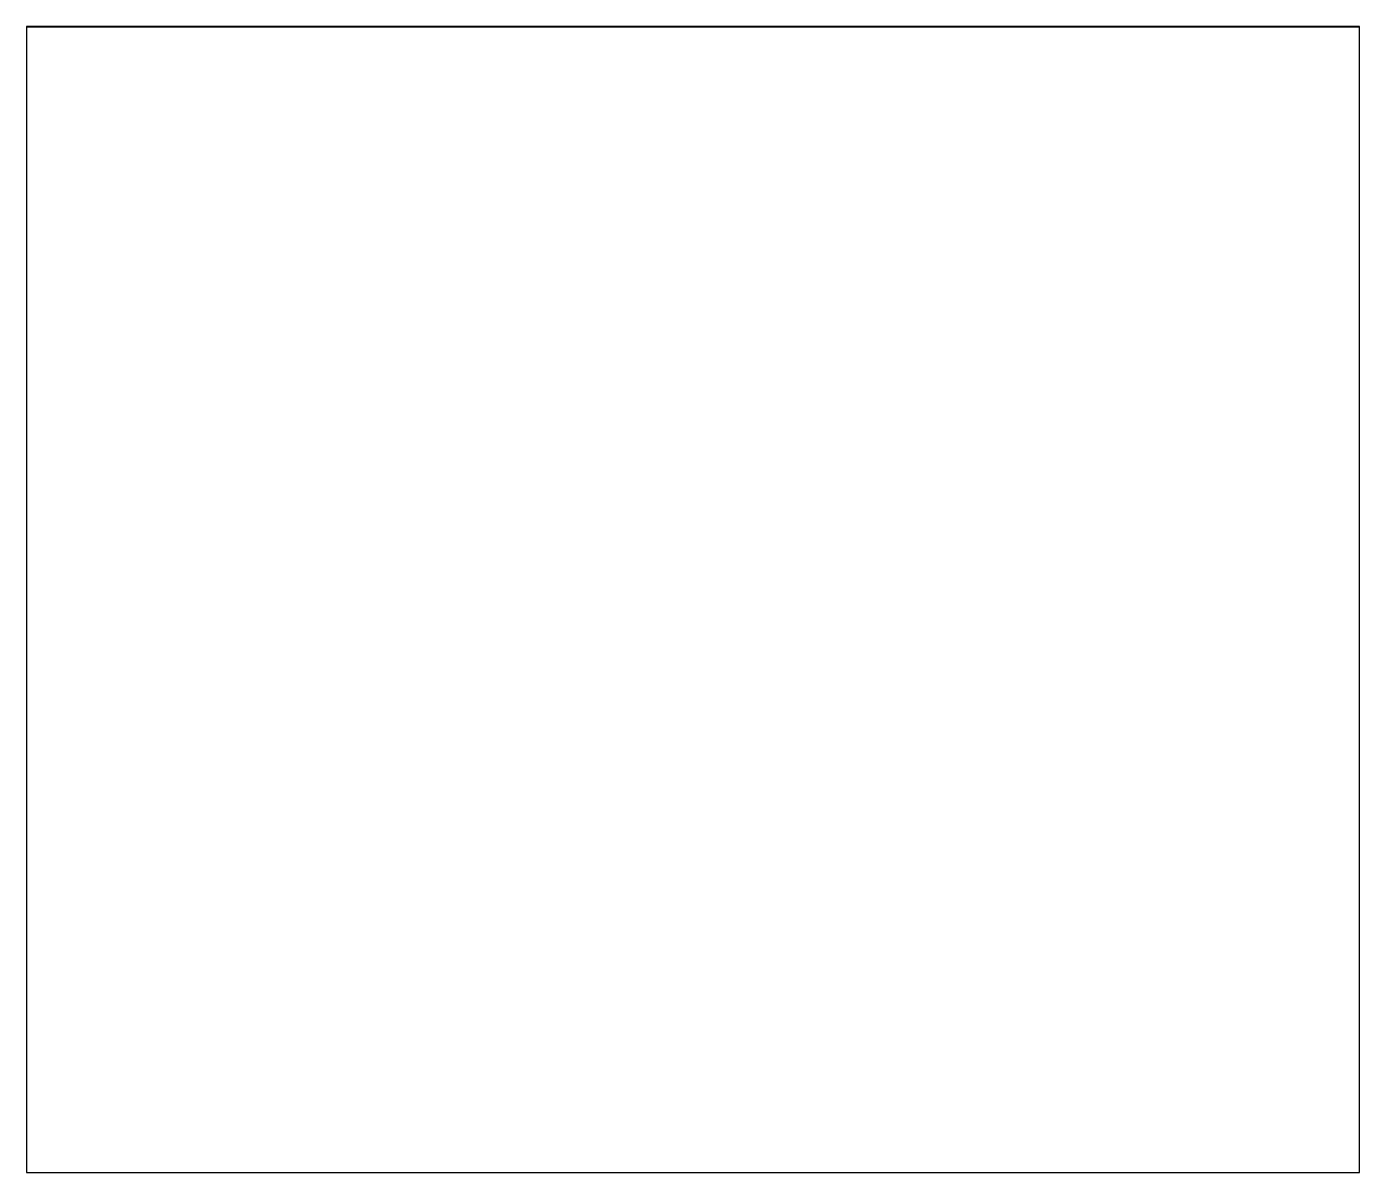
# Paper-space layout 'Layout 2' of a CAD drawing. Header units: millimetres. Extents: x 57.2 to 145.2, y 106.9 to 182.5.
# The model-space entities are those that its viewports show. They can reach past a viewport. Long polylines and large blocks are cut down to what shows.
import ezdxf

# ---------------------------------------------------------------- set-up
doc = ezdxf.new("R2010")
doc.units = ezdxf.units.MM
doc.layers.add('vp', color=1, linetype='Continuous', plot=False)
picture_1 = doc.add_image_def('image2.jpg', size_in_pixel=(1594, 1370))

msp = doc.modelspace()

# ---------------------------------------------------------------- pictures from other files: only their frames are drawn
image = msp.add_image(picture_1, insert=(1089.66, 745.37), size_in_units=(112.47, 96.66))
image.dxf.flags = 7

psp = doc.layouts.new('Layout 2')

# ---------------------------------------------------------------- linework, layer by layer
at = {"layer": 'vp'}
psp.add_lwpolyline([(57.194, 106.895), (145.18, 106.895), (145.18, 182.517), (57.194, 182.517)], close=True, dxfattribs=at)

# ---------------------------------------------------------------- viewports
vp = psp.add_viewport(center=(101.187, 144.706), size=(87.986, 75.62191), view_center_point=(1145.894, 793.703), view_height=96.66111, dxfattribs=at)
vp.dxf.flags = 0x10000  # cut along an outline
vp.dxf.clipping_boundary_handle = psp.add_lwpolyline([(57.194, 106.895), (145.18, 106.895), (145.18, 182.517), (57.194, 182.517)], format="xyb", close=True, dxfattribs={"invisible": 1}).dxf.handle

doc.saveas('drawing.dxf')
